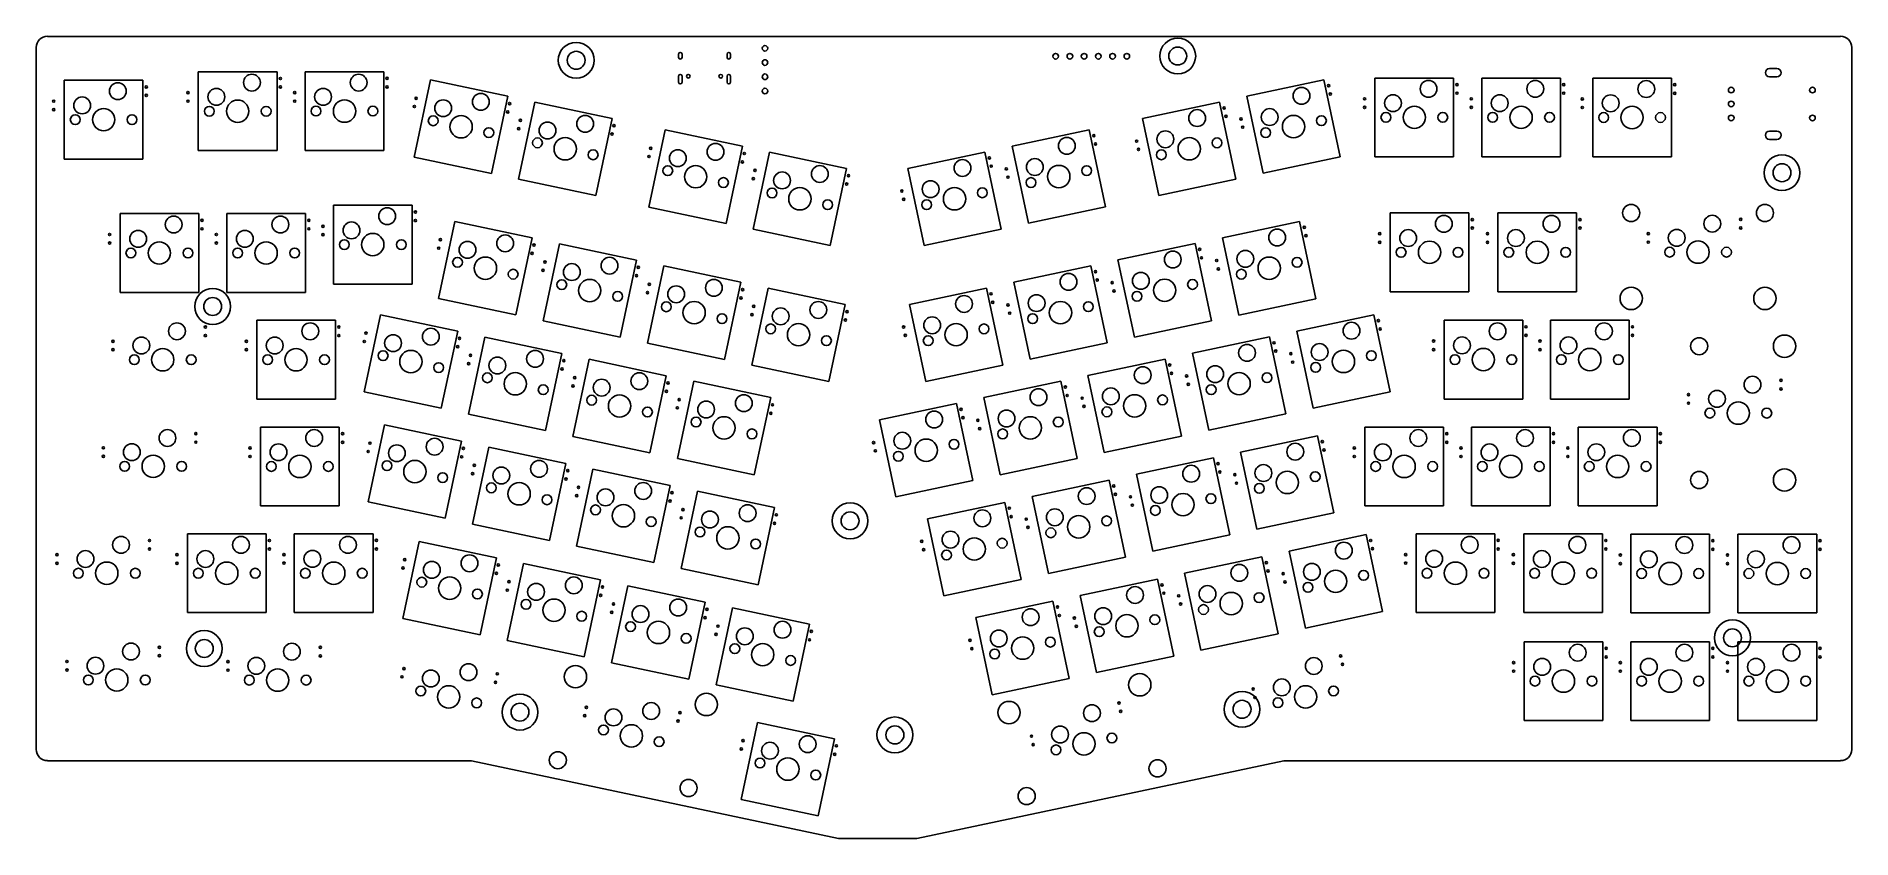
# Model space of a CAD drawing. Extents: x 1 to 13.8, y -6.6 to -1.
import ezdxf

# ---------------------------------------------------------------- set-up
doc = ezdxf.new("R2010")
doc.units = 0
doc.header["$MEASUREMENT"] = 0
doc.layers.add('BLACK', color=7, linetype='CONTINUOUS')
doc.layers.add('WHITE', color=7, linetype='CONTINUOUS')

msp = doc.modelspace()

# ---------------------------------------------------------------- linework, layer by layer
at = {"layer": 'BLACK', "linetype": 'CONTINUOUS'}
for p, q in [((5.515, -1.086), (5.515, -1.11)), ((5.539, -1.11), (5.539, -1.086)), ((5.855, -1.086), (5.855, -1.11)), ((5.879, -1.11), (5.879, -1.086)), ((5.515, -1.241), (5.515, -1.284)), ((5.539, -1.284), (5.539, -1.241)), ((5.855, -1.241), (5.855, -1.284)), ((5.879, -1.284), (5.879, -1.241)), ((13.234, -1.187), (13.183, -1.187)), ((13.183, -1.246), (13.234, -1.246)), ((13.234, -1.628), (13.183, -1.628)), ((13.183, -1.687), (13.234, -1.687))]:
    msp.add_line(p, q, dxfattribs=at)
at = {"layer": 'BLACK'}
for centre, radius in [((4.795, -1.13), 0.063), ((6.122, -1.046), 0.0197), ((6.122, -1.146), 0.0197), ((8.165, -1.102), 0.0197), ((8.265, -1.102), 0.0197), ((8.365, -1.102), 0.0197), ((8.465, -1.102), 0.0197), ((8.565, -1.102), 0.0197), ((8.665, -1.102), 0.0197), ((9.023, -1.1), 0.063), ((2.516, -1.287), 0.0591), ((2.716, -1.258), 0.00787), ((3.266, -1.287), 0.0591), ((3.466, -1.257), 0.00787), ((5.583, -1.242), 0.0128), ((5.811, -1.242), 0.0128), ((6.122, -1.246), 0.0197), ((10.786, -1.331), 0.0591), ((11.536, -1.331), 0.0591), ((12.316, -1.332), 0.0591), ((1.323, -1.447), 0.0591), ((1.573, -1.347), 0.0591), ((1.773, -1.317), 0.00787), ((1.773, -1.377), 0.00787), ((2.066, -1.357), 0.00787), ((2.266, -1.387), 0.0591), ((2.716, -1.317), 0.00787), ((2.817, -1.357), 0.00787), ((3.016, -1.387), 0.0591), ((3.466, -1.317), 0.00787), ((3.67, -1.397), 0.00787), ((4.125, -1.422), 0.0591), ((6.122, -1.346), 0.0197), ((9.893, -1.38), 0.0591), ((10.083, -1.309), 0.00787), ((10.095, -1.367), 0.00787), ((10.336, -1.401), 0.00787), ((10.536, -1.431), 0.0591), ((10.986, -1.301), 0.00787), ((10.986, -1.361), 0.00787), ((11.086, -1.401), 0.00787), ((11.286, -1.431), 0.0591), ((11.736, -1.301), 0.00787), ((11.736, -1.361), 0.00787), ((11.866, -1.402), 0.00787), ((12.066, -1.432), 0.0591), ((12.516, -1.302), 0.00787), ((12.516, -1.362), 0.00787), ((12.913, -1.339), 0.0197), ((13.484, -1.339), 0.0197), ((1.123, -1.417), 0.00787), ((1.123, -1.477), 0.00787), ((1.274, -1.547), 0.0344), ((1.474, -1.547), 0.0785), ((1.673, -1.547), 0.0344), ((2.066, -1.417), 0.00787), ((2.216, -1.488), 0.0344), ((2.416, -1.488), 0.0785), ((2.616, -1.488), 0.0344), ((2.817, -1.417), 0.00787), ((2.966, -1.487), 0.0344), ((3.167, -1.487), 0.0785), ((3.366, -1.487), 0.0344), ((3.658, -1.455), 0.00787), ((3.79, -1.555), 0.0344), ((3.86, -1.467), 0.0591), ((3.986, -1.597), 0.0785), ((4.314, -1.493), 0.00787), ((4.327, -1.434), 0.00787), ((4.858, -1.577), 0.0591), ((9.16, -1.536), 0.0591), ((9.349, -1.465), 0.00787), ((9.362, -1.523), 0.00787), ((9.669, -1.529), 0.0591), ((9.837, -1.596), 0.0785), ((10.033, -1.554), 0.0344), ((10.336, -1.461), 0.00787), ((10.486, -1.531), 0.0344), ((10.686, -1.531), 0.0785), ((10.886, -1.531), 0.0344), ((11.086, -1.461), 0.00787), ((11.236, -1.531), 0.0344), ((11.436, -1.531), 0.0785), ((11.636, -1.531), 0.0344), ((11.866, -1.462), 0.00787), ((12.016, -1.532), 0.0344), ((12.216, -1.532), 0.0785), ((12.416, -1.532), 0.0344), ((12.913, -1.437), 0.0197), ((12.913, -1.535), 0.0197), ((13.484, -1.535), 0.0197), ((4.181, -1.638), 0.0344), ((4.391, -1.611), 0.00787), ((4.403, -1.552), 0.00787), ((4.593, -1.623), 0.0591), ((5.047, -1.648), 0.00787), ((5.06, -1.589), 0.00787), ((8.433, -1.66), 0.00787), ((8.936, -1.685), 0.0591), ((9.468, -1.542), 0.00787), ((9.48, -1.6), 0.00787), ((9.641, -1.638), 0.0344), ((4.523, -1.71), 0.0344), ((4.718, -1.752), 0.0785), ((4.914, -1.794), 0.0344), ((5.319, -1.748), 0.00787), ((5.509, -1.818), 0.0591), ((5.774, -1.773), 0.0591), ((5.976, -1.785), 0.00787), ((8.243, -1.731), 0.0591), ((8.445, -1.718), 0.00787), ((8.734, -1.698), 0.00787), ((8.747, -1.756), 0.00787), ((8.908, -1.794), 0.0344), ((9.104, -1.752), 0.0785), ((9.299, -1.71), 0.0344), ((5.307, -1.806), 0.00787), ((5.439, -1.906), 0.0344), ((5.635, -1.948), 0.0785), ((5.963, -1.844), 0.00787), ((6.052, -1.904), 0.00787), ((6.507, -1.929), 0.0591), ((7.51, -1.887), 0.0591), ((7.699, -1.816), 0.00787), ((7.712, -1.874), 0.00787), ((7.818, -1.893), 0.00787), ((8.019, -1.88), 0.0591), ((8.187, -1.947), 0.0785), ((8.383, -1.905), 0.0344), ((13.27, -1.92), 0.063), ((5.83, -1.989), 0.0344), ((6.04, -1.962), 0.00787), ((6.172, -2.062), 0.0344), ((6.242, -1.974), 0.0591), ((6.367, -2.103), 0.0785), ((6.696, -2), 0.00787), ((6.709, -1.941), 0.00787), ((7.084, -2.049), 0.00787), ((7.286, -2.036), 0.0591), ((7.454, -2.103), 0.0785), ((7.649, -2.061), 0.0344), ((7.83, -1.951), 0.00787), ((7.991, -1.989), 0.0344), ((3.466, -2.225), 0.0591), ((6.563, -2.145), 0.0344), ((7.097, -2.107), 0.00787), ((7.258, -2.145), 0.0344), ((12.21, -2.203), 0.06), ((13.15, -2.203), 0.06), ((1.966, -2.284), 0.0591), ((2.165, -2.254), 0.00787), ((2.716, -2.284), 0.0591), ((2.916, -2.254), 0.00787), ((3.015, -2.296), 0.00787), ((3.216, -2.325), 0.0591), ((3.665, -2.196), 0.00787), ((3.665, -2.256), 0.00787), ((9.912, -2.304), 0.00787), ((10.893, -2.279), 0.0591), ((11.093, -2.249), 0.00787), ((11.65, -2.279), 0.0591), ((11.85, -2.249), 0.00787), ((12.78, -2.278), 0.0591), ((12.98, -2.248), 0.00787), ((1.516, -2.354), 0.00787), ((1.516, -2.414), 0.00787), ((1.716, -2.384), 0.0591), ((1.865, -2.484), 0.0785), ((2.165, -2.314), 0.00787), ((2.266, -2.354), 0.00787), ((2.266, -2.414), 0.00787), ((2.466, -2.384), 0.0591), ((2.616, -2.484), 0.0785), ((2.916, -2.314), 0.00787), ((3.015, -2.356), 0.00787), ((3.165, -2.425), 0.0344), ((3.365, -2.425), 0.0785), ((3.566, -2.425), 0.0344), ((3.841, -2.391), 0.00787), ((4.031, -2.462), 0.0591), ((4.296, -2.416), 0.0591), ((4.498, -2.428), 0.00787), ((9.722, -2.375), 0.0591), ((9.924, -2.363), 0.00787), ((10.443, -2.349), 0.00787), ((10.443, -2.409), 0.00787), ((10.643, -2.379), 0.0591), ((10.793, -2.479), 0.0785), ((11.093, -2.309), 0.00787), ((11.2, -2.349), 0.00787), ((11.2, -2.409), 0.00787), ((11.4, -2.379), 0.0591), ((11.55, -2.479), 0.0785), ((11.85, -2.309), 0.00787), ((12.33, -2.348), 0.00787), ((12.33, -2.408), 0.00787), ((12.53, -2.378), 0.0591), ((12.68, -2.478), 0.0785), ((12.98, -2.308), 0.00787), ((1.665, -2.484), 0.0344), ((2.066, -2.484), 0.0344), ((2.416, -2.484), 0.0344), ((2.816, -2.484), 0.0344), ((3.829, -2.45), 0.00787), ((3.961, -2.549), 0.0344), ((4.157, -2.591), 0.0785), ((4.485, -2.487), 0.00787), ((4.575, -2.548), 0.00787), ((5.029, -2.573), 0.0591), ((8.988, -2.53), 0.0591), ((9.177, -2.459), 0.00787), ((9.19, -2.518), 0.00787), ((9.297, -2.537), 0.00787), ((9.498, -2.525), 0.0591), ((9.666, -2.591), 0.0785), ((9.862, -2.55), 0.0344), ((10.593, -2.479), 0.0344), ((10.993, -2.479), 0.0344), ((11.35, -2.479), 0.0344), ((11.75, -2.479), 0.0344), ((12.48, -2.478), 0.0344), ((12.88, -2.478), 0.0344), ((4.352, -2.633), 0.0344), ((4.562, -2.606), 0.00787), ((4.694, -2.706), 0.0344), ((4.764, -2.618), 0.0591), ((4.89, -2.748), 0.0785), ((5.219, -2.644), 0.00787), ((5.231, -2.585), 0.00787), ((5.763, -2.729), 0.0591), ((8.255, -2.687), 0.0591), ((8.445, -2.616), 0.00787), ((8.457, -2.674), 0.00787), ((8.764, -2.68), 0.0591), ((8.931, -2.746), 0.0785), ((9.127, -2.705), 0.0344), ((9.309, -2.596), 0.00787), ((9.47, -2.633), 0.0344), ((2.24, -2.86), 0.063), ((5.086, -2.789), 0.0344), ((5.296, -2.762), 0.00787), ((5.309, -2.704), 0.00787), ((5.498, -2.774), 0.0591), ((5.953, -2.8), 0.00787), ((5.965, -2.741), 0.00787), ((7.521, -2.842), 0.0591), ((7.711, -2.771), 0.00787), ((8.031, -2.836), 0.0591), ((8.562, -2.692), 0.00787), ((8.575, -2.751), 0.00787), ((8.736, -2.788), 0.0344), ((12.21, -2.803), 0.0785), ((13.15, -2.803), 0.0785), ((5.428, -2.862), 0.0344), ((5.624, -2.903), 0.0785), ((5.82, -2.945), 0.0344), ((6.03, -2.917), 0.00787), ((6.043, -2.859), 0.00787), ((6.232, -2.929), 0.0591), ((6.497, -2.884), 0.0591), ((6.699, -2.896), 0.00787), ((7.297, -2.992), 0.0591), ((7.723, -2.83), 0.00787), ((7.83, -2.849), 0.00787), ((7.842, -2.907), 0.00787), ((8.003, -2.945), 0.0344), ((8.199, -2.903), 0.0785), ((8.395, -2.861), 0.0344), ((1.989, -3.034), 0.0591), ((2.189, -3.004), 0.00787), ((2.189, -3.064), 0.00787), ((2.926, -3.034), 0.0591), ((3.127, -3.004), 0.00787), ((3.127, -3.064), 0.00787), ((3.318, -3.047), 0.00787), ((3.508, -3.118), 0.0591), ((3.773, -3.072), 0.0591), ((6.162, -3.017), 0.0344), ((6.358, -3.058), 0.0785), ((6.687, -2.955), 0.00787), ((7.096, -3.004), 0.00787), ((7.108, -3.063), 0.00787), ((7.465, -3.058), 0.0785), ((7.661, -3.017), 0.0344), ((10.244, -3.03), 0.0591), ((10.433, -2.959), 0.00787), ((10.446, -3.018), 0.00787), ((11.271, -3.034), 0.0591), ((11.471, -3.003), 0.00787), ((11.471, -3.063), 0.00787), ((12.019, -3.034), 0.0591), ((12.219, -3.003), 0.00787), ((12.219, -3.063), 0.00787), ((13.288, -3.139), 0.0785), ((1.539, -3.104), 0.00787), ((1.539, -3.164), 0.00787), ((1.739, -3.134), 0.0591), ((1.889, -3.234), 0.0785), ((2.477, -3.104), 0.00787), ((2.477, -3.164), 0.00787), ((2.676, -3.134), 0.0591), ((2.826, -3.234), 0.0785), ((3.306, -3.106), 0.00787), ((3.438, -3.205), 0.0344), ((3.633, -3.247), 0.0785), ((3.962, -3.143), 0.00787), ((3.975, -3.084), 0.00787), ((4.506, -3.228), 0.0591), ((6.554, -3.1), 0.0344), ((7.269, -3.1), 0.0344), ((9.51, -3.186), 0.0591), ((9.7, -3.115), 0.00787), ((9.712, -3.173), 0.00787), ((9.818, -3.192), 0.00787), ((10.02, -3.18), 0.0591), ((10.188, -3.246), 0.0785), ((10.383, -3.205), 0.0344), ((10.821, -3.103), 0.00787), ((10.821, -3.163), 0.00787), ((11.021, -3.133), 0.0591), ((11.171, -3.233), 0.0785), ((11.569, -3.103), 0.00787), ((11.569, -3.163), 0.00787), ((11.769, -3.133), 0.0591), ((11.919, -3.233), 0.0785), ((12.688, -3.139), 0.06), ((1.689, -3.234), 0.0344), ((2.089, -3.234), 0.0344), ((2.627, -3.234), 0.0344), ((3.026, -3.234), 0.0344), ((3.829, -3.289), 0.0344), ((4.039, -3.262), 0.00787), ((4.052, -3.203), 0.00787), ((4.241, -3.274), 0.0591), ((4.696, -3.299), 0.00787), ((4.708, -3.24), 0.00787), ((8.777, -3.342), 0.0591), ((8.966, -3.271), 0.00787), ((9.286, -3.335), 0.0591), ((9.831, -3.251), 0.00787), ((9.992, -3.288), 0.0344), ((10.971, -3.233), 0.0344), ((11.371, -3.233), 0.0344), ((11.719, -3.233), 0.0344), ((12.119, -3.233), 0.0344), ((4.171, -3.361), 0.0344), ((4.367, -3.403), 0.0785), ((4.563, -3.445), 0.0344), ((4.772, -3.418), 0.00787), ((4.785, -3.36), 0.00787), ((4.974, -3.43), 0.0591), ((5.239, -3.385), 0.0591), ((5.441, -3.397), 0.00787), ((8.044, -3.497), 0.0591), ((8.233, -3.426), 0.00787), ((8.553, -3.491), 0.0591), ((8.979, -3.329), 0.00787), ((9.085, -3.348), 0.00787), ((9.097, -3.406), 0.00787), ((9.258, -3.444), 0.0344), ((9.454, -3.402), 0.0785), ((9.65, -3.36), 0.0344), ((13.063, -3.409), 0.0591), ((13.263, -3.379), 0.00787), ((13.263, -3.439), 0.00787), ((4.904, -3.518), 0.0344), ((5.1, -3.559), 0.0785), ((5.296, -3.601), 0.0344), ((5.429, -3.456), 0.00787), ((5.506, -3.572), 0.00787), ((5.519, -3.514), 0.00787), ((5.708, -3.584), 0.0591), ((5.973, -3.539), 0.0591), ((6.175, -3.551), 0.00787), ((8.246, -3.485), 0.00787), ((8.351, -3.504), 0.00787), ((8.364, -3.562), 0.00787), ((8.525, -3.6), 0.0344), ((8.72, -3.558), 0.0785), ((8.916, -3.516), 0.0344), ((12.613, -3.479), 0.00787), ((12.613, -3.539), 0.00787), ((12.813, -3.509), 0.0591), ((12.963, -3.609), 0.0785), ((5.638, -3.672), 0.0344), ((5.834, -3.713), 0.0785), ((6.163, -3.61), 0.00787), ((7.311, -3.654), 0.0591), ((7.5, -3.583), 0.00787), ((7.513, -3.641), 0.00787), ((7.618, -3.659), 0.00787), ((7.82, -3.647), 0.0591), ((7.987, -3.713), 0.0785), ((8.183, -3.672), 0.0344), ((12.763, -3.609), 0.0344), ((13.163, -3.609), 0.0344), ((1.672, -3.883), 0.0591), ((1.922, -3.784), 0.0591), ((2.122, -3.753), 0.00787), ((2.122, -3.813), 0.00787), ((2.703, -3.884), 0.0591), ((2.953, -3.784), 0.0591), ((3.153, -3.754), 0.00787), ((3.153, -3.814), 0.00787), ((3.346, -3.82), 0.00787), ((3.8, -3.845), 0.0591), ((6.03, -3.755), 0.0344), ((6.885, -3.816), 0.00787), ((7.087, -3.803), 0.0591), ((7.255, -3.87), 0.0785), ((7.45, -3.828), 0.0344), ((7.631, -3.718), 0.00787), ((7.792, -3.755), 0.0344), ((9.849, -3.88), 0.0591), ((10.039, -3.809), 0.00787), ((10.464, -3.885), 0.0591), ((10.714, -3.784), 0.0591), ((10.914, -3.754), 0.00787), ((10.914, -3.814), 0.00787), ((11.214, -3.885), 0.0591), ((11.464, -3.784), 0.0591), ((11.664, -3.754), 0.00787), ((11.664, -3.814), 0.00787), ((11.965, -3.884), 0.0591), ((12.215, -3.784), 0.0591), ((12.415, -3.754), 0.00787), ((12.415, -3.814), 0.00787), ((1.472, -3.853), 0.00787), ((1.472, -3.913), 0.00787), ((1.622, -3.983), 0.0344), ((1.822, -3.983), 0.0785), ((2.022, -3.983), 0.0344), ((2.503, -3.854), 0.00787), ((2.503, -3.914), 0.00787), ((2.653, -3.984), 0.0344), ((2.853, -3.984), 0.0785), ((3.053, -3.984), 0.0344), ((3.333, -3.879), 0.00787), ((3.465, -3.978), 0.0344), ((3.535, -3.891), 0.0591), ((3.661, -4.02), 0.0785), ((3.99, -3.916), 0.00787), ((4.002, -3.857), 0.00787), ((4.534, -4.001), 0.0591), ((6.898, -3.874), 0.00787), ((7.059, -3.912), 0.0344), ((10.051, -3.868), 0.00787), ((10.264, -3.854), 0.00787), ((10.264, -3.914), 0.00787), ((10.414, -3.984), 0.0344), ((10.614, -3.984), 0.0785), ((10.814, -3.984), 0.0344), ((11.014, -3.854), 0.00787), ((11.014, -3.914), 0.00787), ((11.164, -3.984), 0.0344), ((11.364, -3.984), 0.0785), ((11.564, -3.984), 0.0344), ((11.765, -3.854), 0.00787), ((11.765, -3.914), 0.00787), ((11.915, -3.984), 0.0344), ((12.115, -3.984), 0.0785), ((12.315, -3.984), 0.0344), ((3.857, -4.062), 0.0344), ((4.067, -4.035), 0.00787), ((4.079, -3.976), 0.00787), ((4.269, -4.047), 0.0591), ((4.723, -4.072), 0.00787), ((4.736, -4.013), 0.00787), ((9.117, -4.035), 0.0591), ((9.306, -3.964), 0.00787), ((9.319, -4.023), 0.00787), ((9.424, -4.042), 0.00787), ((9.625, -4.03), 0.0591), ((9.793, -4.096), 0.0785), ((9.989, -4.055), 0.0344), ((12.688, -4.079), 0.06), ((13.288, -4.079), 0.0785), ((4.199, -4.134), 0.0344), ((4.394, -4.176), 0.0785), ((4.59, -4.218), 0.0344), ((4.799, -4.189), 0.00787), ((4.811, -4.131), 0.00787), ((5.001, -4.201), 0.0591), ((5.266, -4.156), 0.0591), ((5.468, -4.168), 0.00787), ((8.383, -4.192), 0.0591), ((8.573, -4.121), 0.00787), ((8.585, -4.179), 0.00787), ((8.691, -4.197), 0.00787), ((8.893, -4.185), 0.0591), ((9.06, -4.252), 0.0785), ((9.256, -4.21), 0.0344), ((9.436, -4.101), 0.00787), ((9.597, -4.138), 0.0344), ((4.931, -4.289), 0.0344), ((5.127, -4.33), 0.0785), ((5.322, -4.372), 0.0344), ((5.455, -4.227), 0.00787), ((5.533, -4.345), 0.00787), ((5.545, -4.287), 0.00787), ((5.735, -4.357), 0.0591), ((6, -4.312), 0.0591), ((6.202, -4.324), 0.00787), ((6.72, -4.366), 0.063), ((7.65, -4.348), 0.0591), ((7.839, -4.277), 0.00787), ((7.852, -4.336), 0.00787), ((8.159, -4.341), 0.0591), ((8.327, -4.408), 0.0785), ((8.523, -4.366), 0.0344), ((8.704, -4.256), 0.00787), ((8.865, -4.293), 0.0344), ((5.665, -4.445), 0.0344), ((5.861, -4.486), 0.0785), ((6.189, -4.383), 0.00787), ((7.426, -4.498), 0.0591), ((7.958, -4.354), 0.00787), ((7.97, -4.412), 0.00787), ((8.131, -4.45), 0.0344), ((1.346, -4.634), 0.0591), ((1.596, -4.534), 0.0591), ((1.796, -4.504), 0.00787), ((1.796, -4.564), 0.00787), ((2.189, -4.634), 0.0591), ((2.439, -4.534), 0.0591), ((2.639, -4.504), 0.00787), ((2.639, -4.564), 0.00787), ((2.941, -4.633), 0.0591), ((3.191, -4.534), 0.0591), ((3.391, -4.503), 0.00787), ((3.391, -4.564), 0.00787), ((6.056, -4.528), 0.0344), ((7.224, -4.51), 0.00787), ((7.237, -4.569), 0.00787), ((7.398, -4.606), 0.0344), ((7.593, -4.564), 0.0785), ((7.789, -4.523), 0.0344), ((10.19, -4.575), 0.0591), ((10.379, -4.504), 0.00787), ((10.392, -4.562), 0.00787), ((10.825, -4.633), 0.0591), ((11.075, -4.534), 0.0591), ((11.275, -4.503), 0.00787), ((11.275, -4.564), 0.00787), ((11.582, -4.634), 0.0591), ((11.832, -4.534), 0.0591), ((12.032, -4.504), 0.00787), ((12.032, -4.564), 0.00787), ((12.334, -4.636), 0.0591), ((12.584, -4.536), 0.0591), ((12.784, -4.506), 0.00787), ((12.784, -4.566), 0.00787), ((13.087, -4.636), 0.0591), ((13.337, -4.536), 0.0591), ((13.537, -4.506), 0.00787), ((13.537, -4.566), 0.00787), ((1.146, -4.604), 0.00787), ((1.146, -4.664), 0.00787), ((1.296, -4.734), 0.0344), ((1.496, -4.734), 0.0785), ((1.696, -4.734), 0.0344), ((1.989, -4.604), 0.00787), ((1.989, -4.664), 0.00787), ((2.139, -4.734), 0.0344), ((2.339, -4.734), 0.0785), ((2.539, -4.734), 0.0344), ((2.741, -4.603), 0.00787), ((2.741, -4.663), 0.00787), ((2.891, -4.734), 0.0344), ((3.091, -4.734), 0.0785), ((3.291, -4.734), 0.0344), ((3.578, -4.697), 0.00787), ((3.59, -4.639), 0.00787), ((3.78, -4.71), 0.0591), ((4.045, -4.664), 0.0591), ((4.247, -4.676), 0.00787), ((9.456, -4.731), 0.0591), ((9.645, -4.66), 0.00787), ((9.658, -4.718), 0.00787), ((9.966, -4.724), 0.0591), ((10.133, -4.791), 0.0785), ((10.329, -4.749), 0.0344), ((10.625, -4.603), 0.00787), ((10.625, -4.663), 0.00787), ((10.775, -4.734), 0.0344), ((10.975, -4.734), 0.0785), ((11.175, -4.734), 0.0344), ((11.382, -4.604), 0.00787), ((11.382, -4.664), 0.00787), ((11.532, -4.734), 0.0344), ((11.732, -4.734), 0.0785), ((11.932, -4.734), 0.0344), ((12.134, -4.606), 0.00787), ((12.134, -4.666), 0.00787), ((12.284, -4.736), 0.0344), ((12.484, -4.736), 0.0785), ((12.684, -4.736), 0.0344), ((12.887, -4.606), 0.00787), ((12.887, -4.666), 0.00787), ((13.037, -4.736), 0.0344), ((13.237, -4.736), 0.0785), ((13.437, -4.736), 0.0344), ((3.71, -4.797), 0.0344), ((3.906, -4.839), 0.0785), ((4.101, -4.88), 0.0344), ((4.234, -4.735), 0.00787), ((4.311, -4.853), 0.00787), ((4.323, -4.794), 0.00787), ((4.513, -4.865), 0.0591), ((4.778, -4.819), 0.0591), ((4.98, -4.831), 0.00787), ((8.723, -4.887), 0.0591), ((8.912, -4.816), 0.00787), ((9.232, -4.88), 0.0591), ((9.764, -4.737), 0.00787), ((9.777, -4.795), 0.00787), ((9.938, -4.833), 0.0344), ((4.443, -4.953), 0.0344), ((4.639, -4.994), 0.0785), ((4.967, -4.89), 0.00787), ((5.057, -4.95), 0.00787), ((5.247, -5.021), 0.0591), ((5.512, -4.975), 0.0591), ((8.178, -4.972), 0.00787), ((8.925, -4.874), 0.00787), ((9.03, -4.893), 0.00787), ((9.043, -4.951), 0.00787), ((9.204, -4.989), 0.0344), ((9.399, -4.947), 0.0785), ((9.595, -4.905), 0.0344), ((4.834, -5.036), 0.0344), ((5.045, -5.009), 0.00787), ((5.177, -5.109), 0.0344), ((5.373, -5.15), 0.0785), ((5.701, -5.046), 0.00787), ((5.714, -4.987), 0.00787), ((5.791, -5.106), 0.00787), ((6.245, -5.131), 0.0591), ((7.989, -5.043), 0.0591), ((8.191, -5.031), 0.00787), ((8.297, -5.049), 0.00787), ((8.31, -5.107), 0.00787), ((8.499, -5.036), 0.0591), ((8.666, -5.103), 0.0785), ((8.862, -5.061), 0.0344), ((1.666, -5.284), 0.0591), ((2.181, -5.263), 0.063), ((2.797, -5.285), 0.0591), ((5.568, -5.192), 0.0344), ((5.778, -5.164), 0.00787), ((5.91, -5.264), 0.0344), ((5.98, -5.177), 0.0591), ((6.106, -5.306), 0.0785), ((6.435, -5.202), 0.00787), ((6.447, -5.143), 0.00787), ((7.563, -5.205), 0.00787), ((7.765, -5.193), 0.0591), ((7.933, -5.26), 0.0785), ((8.128, -5.218), 0.0344), ((8.471, -5.145), 0.0344), ((12.922, -5.188), 0.063), ((1.216, -5.354), 0.00787), ((1.416, -5.384), 0.0591), ((1.866, -5.254), 0.00787), ((1.866, -5.314), 0.00787), ((2.347, -5.355), 0.00787), ((2.547, -5.385), 0.0591), ((2.997, -5.255), 0.00787), ((2.997, -5.315), 0.00787), ((6.302, -5.347), 0.0344), ((7.576, -5.264), 0.00787), ((7.737, -5.301), 0.0344), ((9.979, -5.386), 0.0591), ((10.168, -5.315), 0.00787), ((11.384, -5.362), 0.00787), ((11.584, -5.392), 0.0591), ((11.834, -5.292), 0.0591), ((12.034, -5.262), 0.00787), ((12.034, -5.322), 0.00787), ((12.134, -5.362), 0.00787), ((12.334, -5.392), 0.0591), ((12.584, -5.292), 0.0591), ((12.784, -5.262), 0.00787), ((12.784, -5.322), 0.00787), ((12.887, -5.362), 0.00787), ((13.087, -5.392), 0.0591), ((13.337, -5.292), 0.0591), ((13.537, -5.262), 0.00787), ((13.537, -5.322), 0.00787), ((1.216, -5.414), 0.00787), ((1.366, -5.484), 0.0344), ((1.566, -5.484), 0.0785), ((1.766, -5.484), 0.0344), ((2.347, -5.415), 0.00787), ((2.497, -5.485), 0.0344), ((2.697, -5.485), 0.0785), ((2.897, -5.485), 0.0344), ((3.571, -5.462), 0.00787), ((3.584, -5.404), 0.00787), ((3.773, -5.474), 0.0591), ((4.038, -5.429), 0.0591), ((4.24, -5.441), 0.00787), ((4.79, -5.461), 0.0785), ((8.756, -5.518), 0.0785), ((9.755, -5.536), 0.0591), ((10.181, -5.374), 0.00787), ((11.384, -5.422), 0.00787), ((11.534, -5.492), 0.0344), ((11.734, -5.492), 0.0785), ((11.934, -5.492), 0.0344), ((12.134, -5.422), 0.00787), ((12.284, -5.492), 0.0344), ((12.484, -5.492), 0.0785), ((12.684, -5.492), 0.0344), ((12.887, -5.422), 0.00787), ((13.037, -5.492), 0.0344), ((13.237, -5.492), 0.0785), ((13.437, -5.492), 0.0344), ((3.703, -5.562), 0.0344), ((3.899, -5.603), 0.0785), ((4.095, -5.645), 0.0344), ((4.228, -5.5), 0.00787), ((5.71, -5.656), 0.0785), ((9.553, -5.548), 0.00787), ((9.566, -5.607), 0.00787), ((9.727, -5.644), 0.0344), ((9.922, -5.603), 0.0785), ((10.118, -5.561), 0.0344), ((4.4, -5.71), 0.063), ((4.855, -5.735), 0.00787), ((4.867, -5.677), 0.00787), ((5.057, -5.747), 0.0591), ((5.322, -5.702), 0.0591), ((5.524, -5.714), 0.00787), ((7.837, -5.713), 0.0785), ((8.42, -5.717), 0.0591), ((8.61, -5.646), 0.00787), ((8.622, -5.705), 0.00787), ((9.475, -5.69), 0.063), ((4.987, -5.835), 0.0344), ((5.183, -5.877), 0.0785), ((5.511, -5.773), 0.00787), ((7.035, -5.87), 0.063), ((8.196, -5.867), 0.0591), ((8.364, -5.933), 0.0785), ((8.56, -5.892), 0.0344), ((4.666, -6.048), 0.06), ((5.378, -5.918), 0.0344), ((5.955, -5.969), 0.00787), ((5.968, -5.91), 0.00787), ((6.157, -5.981), 0.0591), ((6.422, -5.935), 0.0591), ((6.624, -5.947), 0.00787), ((7.995, -5.879), 0.00787), ((8.007, -5.938), 0.00787), ((8.168, -5.975), 0.0344), ((6.087, -6.068), 0.0344), ((6.283, -6.11), 0.0785), ((6.479, -6.152), 0.0344), ((6.612, -6.006), 0.00787), ((8.881, -6.105), 0.06), ((5.585, -6.243), 0.06), ((7.961, -6.3), 0.06)]:
    msp.add_circle(centre, radius, dxfattribs=at)
for centre, radius, start, end in [((5.527, -1.086), 0.0118, 0, 180), ((5.527, -1.11), 0.0118, 180, 360), ((5.867, -1.086), 0.0118, 0, 180), ((5.867, -1.11), 0.0118, 180, 360), ((5.527, -1.241), 0.0118, 0, 180), ((5.867, -1.241), 0.0118, 0, 180), ((13.183, -1.217), 0.0295, 90, 270), ((13.234, -1.217), 0.0295, -90, 90), ((5.527, -1.284), 0.0118, 180, 360), ((5.867, -1.284), 0.0118, 180, 360), ((13.183, -1.657), 0.0295, 90, 270), ((13.234, -1.657), 0.0295, -90, 90)]:
    msp.add_arc(centre, radius, start, end, dxfattribs=at)
at = {"layer": 'WHITE', "linetype": 'CONTINUOUS'}
for p, q in [((1.079, -0.962), (13.681, -0.962)), ((1, -1.04), (1, -5.972)), ((13.76, -1.04), (13.76, -5.972)), ((1.197, -1.27), (1.75, -1.27)), ((1.197, -1.824), (1.197, -1.27)), ((1.75, -1.27), (1.75, -1.824)), ((2.139, -1.211), (2.693, -1.211)), ((2.139, -1.764), (2.139, -1.211)), ((2.693, -1.211), (2.693, -1.764)), ((2.89, -1.21), (3.443, -1.21)), ((2.89, -1.764), (2.89, -1.21)), ((3.443, -1.21), (3.443, -1.764)), ((3.657, -1.81), (3.772, -1.268)), ((3.772, -1.268), (4.314, -1.383)), ((9.509, -1.383), (10.05, -1.268)), ((10.05, -1.268), (10.165, -1.809)), ((10.409, -1.255), (10.962, -1.255)), ((10.409, -1.808), (10.409, -1.255)), ((10.962, -1.255), (10.962, -1.808)), ((11.16, -1.255), (11.713, -1.255)), ((11.16, -1.808), (11.16, -1.255)), ((11.713, -1.255), (11.713, -1.808)), ((11.94, -1.255), (12.493, -1.255)), ((11.94, -1.808), (11.94, -1.255)), ((12.493, -1.255), (12.493, -1.808)), ((4.314, -1.383), (4.199, -1.925)), ((9.624, -1.924), (9.509, -1.383)), ((4.39, -1.965), (4.505, -1.424)), ((4.505, -1.424), (5.047, -1.539)), ((8.775, -1.539), (9.317, -1.424)), ((9.317, -1.424), (9.432, -1.965)), ((5.047, -1.539), (4.932, -2.08)), ((5.306, -2.161), (5.421, -1.619)), ((5.421, -1.619), (5.963, -1.734)), ((7.859, -1.734), (8.4, -1.619)), ((8.4, -1.619), (8.515, -2.16)), ((8.89, -2.08), (8.775, -1.539)), ((2.693, -1.764), (2.139, -1.764)), ((3.443, -1.764), (2.89, -1.764)), ((5.963, -1.734), (5.848, -2.276)), ((6.039, -2.317), (6.154, -1.775)), ((6.154, -1.775), (6.696, -1.89)), ((7.125, -1.89), (7.667, -1.775)), ((7.667, -1.775), (7.782, -2.316)), ((7.974, -2.275), (7.859, -1.734)), ((1.75, -1.824), (1.197, -1.824)), ((4.199, -1.925), (3.657, -1.81)), ((6.696, -1.89), (6.581, -2.432)), ((7.24, -2.431), (7.125, -1.89)), ((10.165, -1.809), (9.624, -1.924)), ((10.962, -1.808), (10.409, -1.808)), ((11.713, -1.808), (11.16, -1.808)), ((12.493, -1.808), (11.94, -1.808)), ((4.932, -2.08), (4.39, -1.965)), ((9.432, -1.965), (8.89, -2.08)), ((3.089, -2.149), (3.642, -2.149)), ((3.089, -2.702), (3.089, -2.149)), ((3.642, -2.149), (3.642, -2.702)), ((5.848, -2.276), (5.306, -2.161)), ((8.515, -2.16), (7.974, -2.275)), ((1.589, -2.207), (2.142, -2.207)), ((1.589, -2.761), (1.589, -2.207)), ((2.142, -2.207), (2.142, -2.761)), ((2.339, -2.207), (2.892, -2.207)), ((2.339, -2.761), (2.339, -2.207)), ((2.892, -2.207), (2.892, -2.761)), ((3.828, -2.804), (3.943, -2.263)), ((3.943, -2.263), (4.485, -2.378)), ((9.338, -2.378), (9.879, -2.263)), ((9.879, -2.263), (9.994, -2.805)), ((10.517, -2.203), (11.07, -2.203)), ((10.517, -2.756), (10.517, -2.203)), ((11.07, -2.203), (11.07, -2.756)), ((11.273, -2.203), (11.826, -2.203)), ((11.273, -2.756), (11.273, -2.203)), ((11.826, -2.203), (11.826, -2.756)), ((4.485, -2.378), (4.37, -2.919)), ((4.562, -2.961), (4.677, -2.419)), ((4.677, -2.419), (5.218, -2.534)), ((6.581, -2.432), (6.039, -2.317)), ((7.782, -2.316), (7.24, -2.431)), ((8.603, -2.533), (9.145, -2.418)), ((9.145, -2.418), (9.26, -2.96)), ((9.453, -2.92), (9.338, -2.378)), ((5.218, -2.534), (5.103, -3.076)), ((8.718, -3.075), (8.603, -2.533)), ((5.296, -3.117), (5.411, -2.575)), ((5.411, -2.575), (5.952, -2.69)), ((7.871, -2.69), (8.412, -2.575)), ((8.412, -2.575), (8.527, -3.116)), ((2.142, -2.761), (1.589, -2.761)), ((2.892, -2.761), (2.339, -2.761)), ((3.642, -2.702), (3.089, -2.702)), ((4.37, -2.919), (3.828, -2.804)), ((5.952, -2.69), (5.837, -3.232)), ((6.03, -3.272), (6.145, -2.73)), ((6.145, -2.73), (6.686, -2.845)), ((7.137, -2.845), (7.678, -2.73)), ((7.678, -2.73), (7.793, -3.272)), ((7.986, -3.231), (7.871, -2.69)), ((9.994, -2.805), (9.453, -2.92)), ((11.07, -2.756), (10.517, -2.756)), ((11.826, -2.756), (11.273, -2.756)), ((3.305, -3.46), (3.42, -2.919)), ((3.42, -2.919), (3.962, -3.034)), ((6.686, -2.845), (6.571, -3.387)), ((7.252, -3.387), (7.137, -2.845)), ((9.859, -3.033), (10.401, -2.918)), ((10.401, -2.918), (10.516, -3.46)), ((2.55, -2.957), (3.103, -2.957)), ((2.55, -3.511), (2.55, -2.957)), ((3.103, -2.957), (3.103, -3.511)), ((3.962, -3.034), (3.847, -3.575)), ((5.103, -3.076), (4.562, -2.961)), ((9.26, -2.96), (8.718, -3.075)), ((9.974, -3.575), (9.859, -3.033)), ((10.895, -2.957), (11.448, -2.957)), ((10.895, -3.51), (10.895, -2.957)), ((11.448, -2.957), (11.448, -3.51)), ((11.643, -2.957), (12.196, -2.957)), ((11.643, -3.51), (11.643, -2.957)), ((12.196, -2.957), (12.196, -3.51)), ((4.039, -3.616), (4.154, -3.075)), ((4.154, -3.075), (4.695, -3.19)), ((5.837, -3.232), (5.296, -3.117)), ((8.527, -3.116), (7.986, -3.231)), ((9.126, -3.189), (9.667, -3.074)), ((9.241, -3.73), (9.126, -3.189)), ((9.667, -3.074), (9.782, -3.615)), ((4.695, -3.19), (4.58, -3.731)), ((4.772, -3.773), (4.887, -3.231)), ((4.887, -3.231), (5.428, -3.346)), ((6.571, -3.387), (6.03, -3.272)), ((7.793, -3.272), (7.252, -3.387)), ((8.392, -3.345), (8.934, -3.23)), ((8.934, -3.23), (9.049, -3.771)), ((5.428, -3.346), (5.313, -3.888)), ((5.506, -3.927), (5.621, -3.385)), ((5.621, -3.385), (6.162, -3.5)), ((7.659, -3.5), (8.201, -3.385)), ((8.201, -3.385), (8.316, -3.927)), ((8.507, -3.886), (8.392, -3.345)), ((3.103, -3.511), (2.55, -3.511)), ((3.847, -3.575), (3.305, -3.46)), ((6.162, -3.5), (6.047, -4.042)), ((6.926, -3.657), (7.468, -3.542)), ((7.468, -3.542), (7.583, -4.083)), ((7.774, -4.042), (7.659, -3.5)), ((10.516, -3.46), (9.974, -3.575)), ((11.448, -3.51), (10.895, -3.51)), ((12.196, -3.51), (11.643, -3.51)), ((3.333, -4.233), (3.448, -3.692)), ((3.448, -3.692), (3.989, -3.807)), ((4.58, -3.731), (4.039, -3.616)), ((7.041, -4.198), (6.926, -3.657)), ((9.782, -3.615), (9.241, -3.73)), ((2.576, -3.707), (3.13, -3.707)), ((2.576, -4.261), (2.576, -3.707)), ((3.13, -3.707), (3.13, -4.261)), ((3.989, -3.807), (3.874, -4.348)), ((5.313, -3.888), (4.772, -3.773)), ((9.049, -3.771), (8.507, -3.886)), ((9.465, -3.883), (10.006, -3.768)), ((10.006, -3.768), (10.121, -4.31)), ((10.337, -3.708), (10.89, -3.708)), ((10.337, -4.261), (10.337, -3.708)), ((10.89, -3.708), (10.89, -4.261)), ((11.087, -3.708), (11.64, -3.708)), ((11.087, -4.261), (11.087, -3.708)), ((11.64, -3.708), (11.64, -4.261)), ((11.838, -3.708), (12.392, -3.708)), ((11.838, -4.261), (11.838, -3.708)), ((12.392, -3.708), (12.392, -4.261)), ((4.066, -4.389), (4.181, -3.848)), ((4.181, -3.848), (4.723, -3.963)), ((6.047, -4.042), (5.506, -3.927)), ((8.316, -3.927), (7.774, -4.042)), ((8.732, -4.038), (9.274, -3.923)), ((9.274, -3.923), (9.389, -4.465)), ((9.58, -4.425), (9.465, -3.883)), ((4.723, -3.963), (4.608, -4.504)), ((4.798, -4.544), (4.913, -4.002)), ((4.913, -4.002), (5.455, -4.117)), ((7.999, -4.195), (8.54, -4.08)), ((8.54, -4.08), (8.655, -4.621)), ((8.847, -4.58), (8.732, -4.038)), ((5.455, -4.117), (5.34, -4.659)), ((5.532, -4.7), (5.647, -4.158)), ((5.647, -4.158), (6.189, -4.273)), ((7.583, -4.083), (7.041, -4.198)), ((8.114, -4.736), (7.999, -4.195)), ((3.13, -4.261), (2.576, -4.261)), ((3.874, -4.348), (3.333, -4.233)), ((6.189, -4.273), (6.074, -4.815)), ((7.265, -4.351), (7.807, -4.236)), ((7.807, -4.236), (7.922, -4.778)), ((10.121, -4.31), (9.58, -4.425)), ((10.89, -4.261), (10.337, -4.261)), ((11.64, -4.261), (11.087, -4.261)), ((12.392, -4.261), (11.838, -4.261)), ((2.062, -4.457), (2.616, -4.457)), ((2.062, -5.01), (2.062, -4.457)), ((2.616, -4.457), (2.616, -5.01)), ((2.814, -4.457), (3.367, -4.457)), ((2.814, -5.01), (2.814, -4.457)), ((3.367, -4.457), (3.367, -5.01)), ((4.608, -4.504), (4.066, -4.389)), ((7.38, -4.893), (7.265, -4.351)), ((9.389, -4.465), (8.847, -4.58)), ((9.805, -4.578), (10.347, -4.463)), ((10.347, -4.463), (10.462, -5.004)), ((10.698, -4.457), (11.252, -4.457)), ((10.698, -5.01), (10.698, -4.457)), ((11.252, -4.457), (11.252, -5.01)), ((11.456, -4.457), (12.009, -4.457)), ((11.456, -5.011), (11.456, -4.457)), ((12.009, -4.457), (12.009, -5.011)), ((12.208, -4.46), (12.761, -4.46)), ((12.208, -5.013), (12.208, -4.46)), ((12.761, -4.46), (12.761, -5.013)), ((12.96, -4.46), (13.514, -4.46)), ((12.96, -5.013), (12.96, -4.46)), ((13.514, -4.46), (13.514, -5.013)), ((3.577, -5.052), (3.692, -4.511)), ((3.692, -4.511), (4.234, -4.626)), ((5.34, -4.659), (4.798, -4.544)), ((9.92, -5.119), (9.805, -4.578)), ((4.234, -4.626), (4.119, -5.167)), ((4.31, -5.207), (4.425, -4.666)), ((4.425, -4.666), (4.967, -4.781)), ((6.074, -4.815), (5.532, -4.7)), ((8.655, -4.621), (8.114, -4.736)), ((9.071, -4.734), (9.613, -4.619)), ((9.613, -4.619), (9.728, -5.16)), ((4.967, -4.781), (4.852, -5.322)), ((5.044, -5.363), (5.159, -4.822)), ((5.159, -4.822), (5.701, -4.937)), ((7.922, -4.778), (7.38, -4.893)), ((8.338, -4.89), (8.88, -4.775)), ((8.88, -4.775), (8.995, -5.316)), ((9.186, -5.275), (9.071, -4.734)), ((5.701, -4.937), (5.586, -5.478)), ((7.604, -5.046), (8.146, -4.931)), ((8.146, -4.931), (8.261, -5.473)), ((8.453, -5.431), (8.338, -4.89)), ((2.616, -5.01), (2.062, -5.01)), ((3.367, -5.01), (2.814, -5.01)), ((4.119, -5.167), (3.577, -5.052)), ((5.778, -5.519), (5.893, -4.978)), ((5.893, -4.978), (6.434, -5.093)), ((6.434, -5.093), (6.319, -5.634)), ((7.719, -5.588), (7.604, -5.046)), ((10.462, -5.004), (9.92, -5.119)), ((11.252, -5.01), (10.698, -5.01)), ((12.009, -5.011), (11.456, -5.011)), ((12.761, -5.013), (12.208, -5.013)), ((13.514, -5.013), (12.96, -5.013)), ((4.852, -5.322), (4.31, -5.207)), ((9.728, -5.16), (9.186, -5.275)), ((11.457, -5.216), (12.01, -5.216)), ((11.457, -5.769), (11.457, -5.216)), ((12.01, -5.216), (12.01, -5.769)), ((12.208, -5.216), (12.761, -5.216)), ((12.208, -5.769), (12.208, -5.216)), ((12.761, -5.216), (12.761, -5.769)), ((12.96, -5.216), (13.514, -5.216)), ((12.96, -5.769), (12.96, -5.216)), ((13.514, -5.216), (13.514, -5.769)), ((8.995, -5.316), (8.453, -5.431)), ((5.586, -5.478), (5.044, -5.363)), ((8.261, -5.473), (7.719, -5.588)), ((6.319, -5.634), (5.778, -5.519)), ((5.955, -6.323), (6.07, -5.782)), ((6.07, -5.782), (6.611, -5.897)), ((12.01, -5.769), (11.457, -5.769)), ((12.761, -5.769), (12.208, -5.769)), ((13.514, -5.769), (12.96, -5.769)), ((6.611, -5.897), (6.496, -6.438)), ((1.079, -6.051), (4.06, -6.051)), ((4.06, -6.051), (6.638, -6.599)), ((7.19, -6.599), (9.768, -6.051)), ((9.768, -6.051), (13.681, -6.051)), ((6.496, -6.438), (5.955, -6.323)), ((6.638, -6.599), (7.19, -6.599))]:
    msp.add_line(p, q, dxfattribs=at)
at = {"layer": 'WHITE'}
for centre in [(4.795, -1.13), (9.023, -1.1), (13.27, -1.92), (2.24, -2.86), (6.72, -4.366), (12.922, -5.188), (2.181, -5.263), (4.4, -5.71), (9.475, -5.69), (7.035, -5.87)]:
    msp.add_circle(centre, 0.126, dxfattribs=at)
for centre, start, end in [((1.079, -1.04), 90, 179.9999), ((13.681, -1.04), -0.0022, 90.0015), ((1.079, -5.972), -180.0008, -90), ((13.681, -5.972), -89.9986, -0.002)]:
    msp.add_arc(centre, 0.0787, start, end, dxfattribs=at)

doc.saveas('drawing.dxf')
